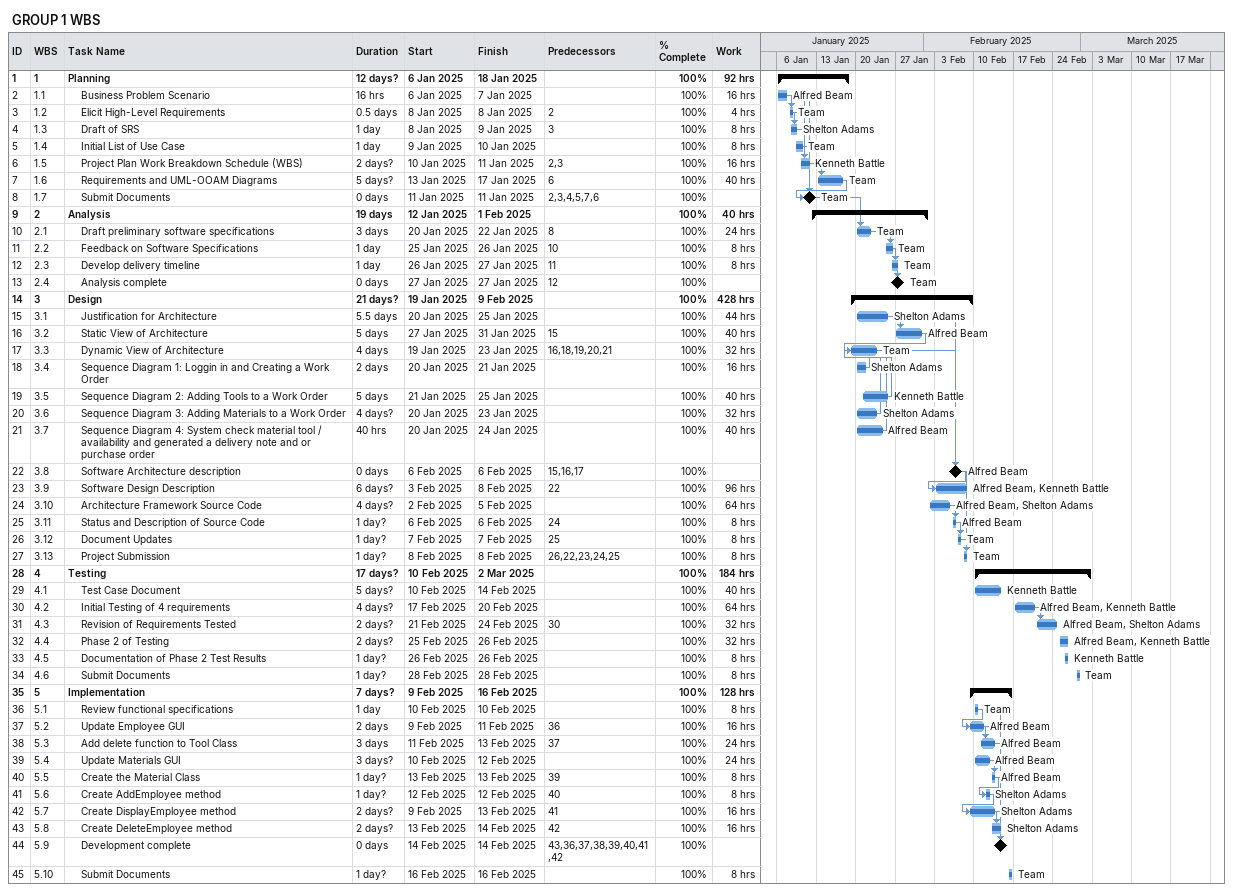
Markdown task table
GROUP 1 WBS

| ID | WBS | Task | Duration | Start | Finish | Predecessors | Resources | % complete | Work (h) |
|---|---|---|---|---|---|---|---|---|---|
| 1 | 1 | **Planning** | 12d? | 2025-01-06 | 2025-01-18 |  |  | 100 | 92 |
| 2 | 1.1 | Business Problem Scenario | 16h | 2025-01-06 | 2025-01-07 |  | Alfred Beam | 100 | 16 |
| 3 | 1.2 | Elicit High-Level Requirements | 0.5d | 2025-01-08 | 2025-01-08 | 2 | Team | 100 | 4 |
| 4 | 1.3 | Draft of SRS | 1d | 2025-01-08 | 2025-01-09 | 3 | Shelton Adams | 100 | 8 |
| 5 | 1.4 | Initial List of Use Case | 1d | 2025-01-09 | 2025-01-10 |  | Team | 100 | 8 |
| 6 | 1.5 | Project Plan Work Breakdown Schedule (WBS) | 2d? | 2025-01-10 | 2025-01-11 | 2, 3 | Kenneth Battle | 100 | 16 |
| 7 | 1.6 | Requirements and UML-OOAM Diagrams | 5d? | 2025-01-13 | 2025-01-17 | 6 | Team | 100 | 40 |
| 8 | 1.7 | Submit Documents | 0d | 2025-01-11 | 2025-01-11 | 2, 3, 4, 5, 7, 6 | Team | 100 |  |
| 9 | 2 | **Analysis** | 19d | 2025-01-12 | 2025-02-01 |  |  | 100 | 40 |
| 10 | 2.1 | Draft preliminary software specifications | 3d | 2025-01-20 | 2025-01-22 | 8 | Team | 100 | 24 |
| 11 | 2.2 | Feedback on Software Specifications | 1d | 2025-01-25 | 2025-01-26 | 10 | Team | 100 | 8 |
| 12 | 2.3 | Develop delivery timeline | 1d | 2025-01-26 | 2025-01-27 | 11 | Team | 100 | 8 |
| 13 | 2.4 | Analysis complete | 0d | 2025-01-27 | 2025-01-27 | 12 | Team | 100 |  |
| 14 | 3 | **Design** | 21d? | 2025-01-19 | 2025-02-09 |  |  | 100 | 428 |
| 15 | 3.1 | Justification for Architecture | 5.5d | 2025-01-20 | 2025-01-25 |  | Shelton Adams | 100 | 44 |
| 16 | 3.2 | Static View of Architecture | 5d | 2025-01-27 | 2025-01-31 | 15 | Alfred Beam | 100 | 40 |
| 17 | 3.3 | Dynamic View of Architecture | 4d | 2025-01-19 | 2025-01-23 | 16, 18, 19, 20, 21 | Team | 100 | 32 |
| 18 | 3.4 | Sequence Diagram 1: Loggin in and Creating a Work Order | 2d | 2025-01-20 | 2025-01-21 |  | Shelton Adams | 100 | 16 |
| 19 | 3.5 | Sequence Diagram 2: Adding Tools to a Work Order | 5d | 2025-01-21 | 2025-01-25 |  | Kenneth Battle | 100 | 40 |
| 20 | 3.6 | Sequence Diagram 3: Adding Materials to a Work Order | 4d? | 2025-01-20 | 2025-01-23 |  | Shelton Adams | 100 | 32 |
| 21 | 3.7 | Sequence Diagram 4: System check material tool / availability and generated a delivery note and or purchase order | 40h | 2025-01-20 | 2025-01-24 |  | Alfred Beam | 100 | 40 |
| 22 | 3.8 | Software Architecture description | 0d | 2025-02-06 | 2025-02-06 | 15, 16, 17 | Alfred Beam | 100 |  |
| 23 | 3.9 | Software Design Description | 6d? | 2025-02-03 | 2025-02-08 | 22 | Alfred Beam, Kenneth Battle | 100 | 96 |
| 24 | 3.10 | Architecture Framework Source Code | 4d? | 2025-02-02 | 2025-02-05 |  | Alfred Beam, Shelton Adams | 100 | 64 |
| 25 | 3.11 | Status and Description of Source Code | 1d? | 2025-02-06 | 2025-02-06 | 24 | Alfred Beam | 100 | 8 |
| 26 | 3.12 | Document Updates | 1d? | 2025-02-07 | 2025-02-07 | 25 | Team | 100 | 8 |
| 27 | 3.13 | Project Submission | 1d? | 2025-02-08 | 2025-02-08 | 26, 22, 23, 24, 25 | Team | 100 | 8 |
| 28 | 4 | **Testing** | 17d? | 2025-02-10 | 2025-03-02 |  |  | 100 | 184 |
| 29 | 4.1 | Test Case Document | 5d? | 2025-02-10 | 2025-02-14 |  | Kenneth Battle | 100 | 40 |
| 30 | 4.2 | Initial Testing of 4 requirements | 4d? | 2025-02-17 | 2025-02-20 |  | Alfred Beam, Kenneth Battle | 100 | 64 |
| 31 | 4.3 | Revision of Requirements Tested | 2d? | 2025-02-21 | 2025-02-24 | 30 | Alfred Beam, Shelton Adams | 100 | 32 |
| 32 | 4.4 | Phase 2 of Testing | 2d? | 2025-02-25 | 2025-02-26 |  | Alfred Beam, Kenneth Battle | 100 | 32 |
| 33 | 4.5 | Documentation of Phase 2 Test Results | 1d? | 2025-02-26 | 2025-02-26 |  | Kenneth Battle | 100 | 8 |
| 34 | 4.6 | Submit Documents | 1d? | 2025-02-28 | 2025-02-28 |  | Team | 100 | 8 |
| 35 | 5 | **Implementation** | 7d? | 2025-02-09 | 2025-02-16 |  |  | 100 | 128 |
| 36 | 5.1 | Review functional specifications | 1d | 2025-02-10 | 2025-02-10 |  | Team | 100 | 8 |
| 37 | 5.2 | Update Employee GUI | 2d | 2025-02-09 | 2025-02-11 | 36 | Alfred Beam | 100 | 16 |
| 38 | 5.3 | Add delete function to Tool Class | 3d | 2025-02-11 | 2025-02-13 | 37 | Alfred Beam | 100 | 24 |
| 39 | 5.4 | Update Materials GUI | 3d? | 2025-02-10 | 2025-02-12 |  | Alfred Beam | 100 | 24 |
| 40 | 5.5 | Create the Material Class | 1d? | 2025-02-13 | 2025-02-13 | 39 | Alfred Beam | 100 | 8 |
| 41 | 5.6 | Create AddEmployee method | 1d? | 2025-02-12 | 2025-02-12 | 40 | Shelton Adams | 100 | 8 |
| 42 | 5.7 | Create DisplayEmployee method | 2d? | 2025-02-09 | 2025-02-13 | 41 | Shelton Adams | 100 | 16 |
| 43 | 5.8 | Create DeleteEmployee method | 2d? | 2025-02-13 | 2025-02-14 | 42 | Shelton Adams | 100 | 16 |
| 44 | 5.9 | Development complete | 0d | 2025-02-14 | 2025-02-14 | 43, 36, 37, 38, 39, 40, 41, 42 |  | 100 |  |
| 45 | 5.10 | Submit Documents | 1d? | 2025-02-16 | 2025-02-16 |  | Team | 100 | 8 |
